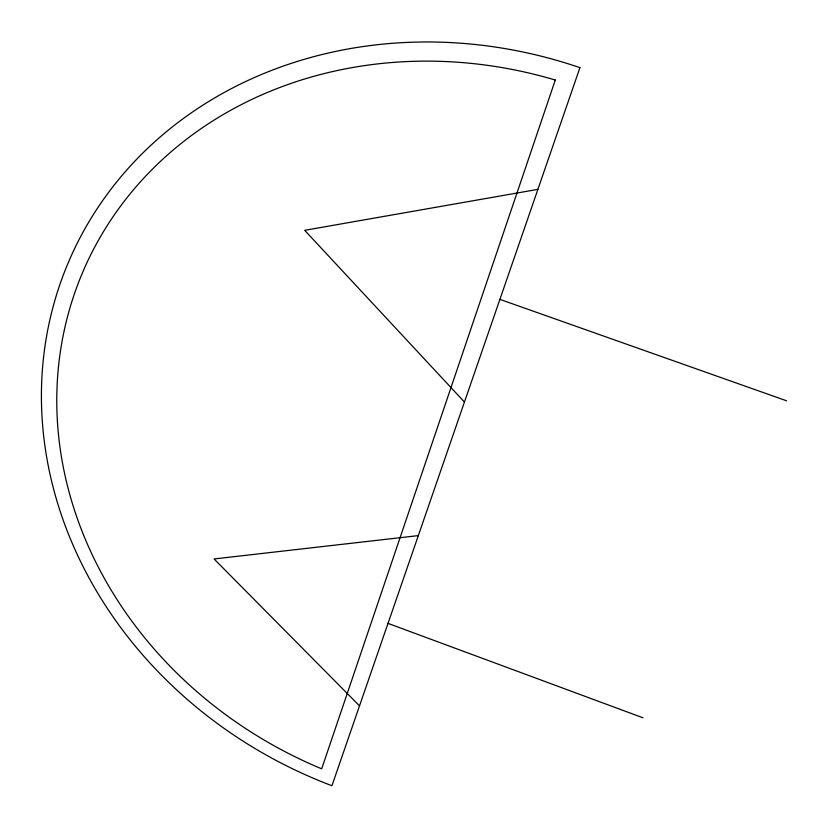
<?xml version="1.0" encoding="UTF-8"?>
<svg xmlns="http://www.w3.org/2000/svg" width="828" height="828" viewBox="0 0 828 828"><rect width="100%" height="100%" fill="white"/><g stroke="black" fill="none" stroke-linecap="round" stroke-linejoin="round"><path stroke-width="1.24" d="M537.9 189.364L304.694 230.319L464.446 402.056M418.316 535.612L214.069 558.952L359.528 705.87M499.905 299.374L786.6 400.804M388.011 623.37L642.901 717.762M555.298 80.026L321.678 768.829A411.392 364.134 22.6 0 1 74.065 294.861A411.392 364.134 22.6 0 1 555.298 80.026M579.931 67.658L331.935 785.741A428.79 379.762 22.6 0 1 60.04 284.076A428.79 379.762 22.6 0 1 579.931 67.658"/></g></svg>
